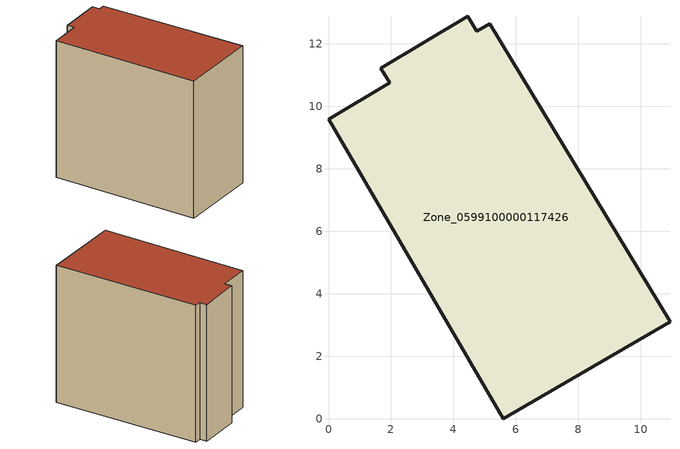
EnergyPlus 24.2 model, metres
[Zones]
Zone_0599100000117426
 floor ground (C_G): 0,9.59 1.96,10.75 1.68,11.23 4.45,12.88 4.74,12.4 5.16,12.65 10.93,3.1 5.59,0 z0
 wall outside (C_F): 1.96,10.75 0,9.59 5.59,0 10.93,3.1 5.16,12.65 4.74,12.4 4.45,12.88 1.68,11.23 1.96,10.75 z0:10.53
 roof outside (C_R): 5.16,12.65 4.74,12.4 4.45,12.88 1.68,11.23 1.96,10.75 0,9.59 5.59,0 10.93,3.1 z10.53
[BUILDING]
Pand.0599100000117426: North Axis=0; Terrain=City; Loads Convergence Tolerance Value=0.04; Temperature Convergence Tolerance Value=0.4; Solar Distribution=FullExterior; Maximum Number of Warmup Days=25; Minimum Number of Warmup Days=1
[Site:Location]
Rotterdam.The.Hague.AP_ZH_NLD Design_Conditions: Latitude=51.96; Longitude=4.45; Time Zone=1; Elevation=-4.5
[SITE:GROUNDTEMPERATURE:BUILDINGSURFACE]
18, 18, 18, 18, 18, 18, 18, 18, 18, 18, 18, 18
[MATERIAL] Thermal Absorptance=0.9; Solar Absorptance=0.7; Visible Absorptance=0.7
Name | Roughness | Thickness | Conductivity | Density | Specific Heat
G.TI.1946 | MediumSmooth | 0.15 | 1 | 540 | 1210
F.TI.1946 | Rough | 0.3 | 0.857143 | 1920 | 840
R.TI.1946 | MediumRough | 0.2 | 0.1 | 1500 | 1000
[CONSTRUCTION]
C_G: G.TI.1946
C_F: F.TI.1946
C_R: R.TI.1946
[ZONE]
Zone_0599100000117426: Type=1; Multiplier=1; Ceiling Height=Autocalculate; Volume=Autocalculate; Floor Area=autocalculate; Part of Total Floor Area=Yes
[ZONEINFILTRATION:DESIGNFLOWRATE]
Infil_Zone_0599100000117426: Zone or ZoneList or Space or SpaceList=Zone_0599100000117426; Schedule=AlwaysOn; Design Flow Rate Calculation Method=Flow/Area; Flow Rate per Floor Area=0.003; Constant Term Coefficient=1; Temperature Term Coefficient=0; Velocity Term Coefficient=0; Velocity Squared Term Coefficient=0
[HVACTEMPLATE:ZONE:IDEALLOADSAIRSYSTEM]
Zone_0599100000117426: Maximum Heating Supply Air Temperature=50; Minimum Cooling Supply Air Temperature=13; Maximum Heating Supply Air Humidity Ratio=0.0156; Minimum Cooling Supply Air Humidity Ratio=0.0077; Heating Limit=NoLimit; Cooling Limit=NoLimit; Dehumidification Control Type=ConstantSensibleHeatRatio; Cooling Sensible Heat Ratio=0.7; Dehumidification Setpoint=60; Humidification Control Type=None; Humidification Setpoint=30; Outdoor Air Method=None; Outdoor Air Flow Rate per Person=0.00944; Outdoor Air Flow Rate per Zone Floor Area=0; Outdoor Air Flow Rate per Zone=0; Demand Controlled Ventilation Type=None; Outdoor Air Economizer Type=NoEconomizer; Heat Recovery Type=None; Sensible Heat Recovery Effectiveness=0.7; Latent Heat Recovery Effectiveness=0.65
[ZONECONTROL:THERMOSTAT]
ThermostatControl_Zone_0599100000117426: Zone or ZoneList=Zone_0599100000117426; Control Type Schedule=DualSetpointControlType; Control 1=Thermostat_Zone_0599100000117426; Temperature Difference Between Cutout And Setpoint=0
[THERMOSTATSETPOINT:DUALSETPOINT]
Thermostat_Zone_0599100000117426: Heating Setpoint Temperature Schedule=HeatingSetpoint_Zone_0599100000117426; Cooling Setpoint Temperature Schedule=CoolingSetpoint_Zone_0599100000117426
[SCHEDULE:COMPACT]
HeatingSetpoint_Zone_0599100000117426: Through: 12/31, For: AllDays, Until: 24:00, 21
CoolingSetpoint_Zone_0599100000117426: Through: 12/31, For: AllDays, Until: 24:00, 24
DualSetpointControlType: Through: 12/31, For: AllDays, Until: 24:00, 4
AlwaysOn: Through: 12/31, For: AllDays, Until: 24:00, 1
